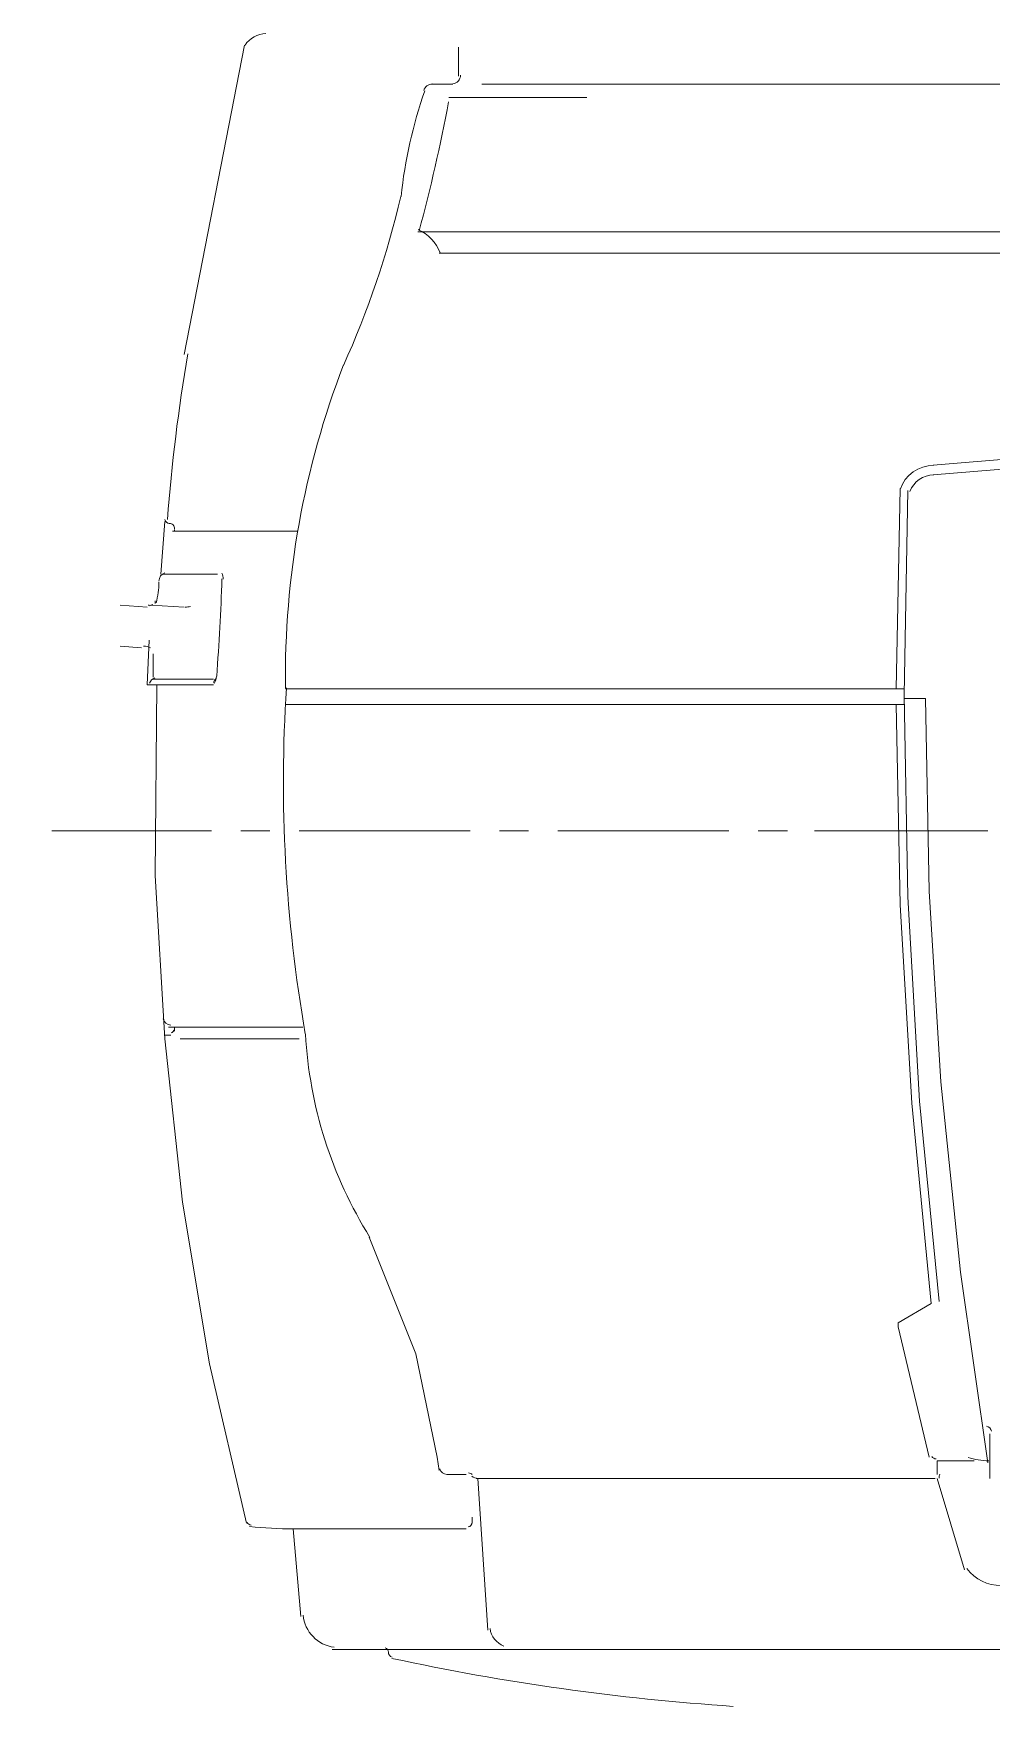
# Model space of a CAD drawing. Header units: millimetres. Extents: x 26027 to 581921, y 7230 to 233891.
# Drawn here: x 467512 to 468555, y 145016 to 146837 of the extents above; entities that cross this region are included whole.
import ezdxf

# ---------------------------------------------------------------- set-up
doc = ezdxf.new("R2010")
doc.units = ezdxf.units.MM
doc.header["$LTSCALE"] = 5
doc.layers.add('EXF', color=7, linetype='Continuous', lineweight=0, true_color=0x4e7e3e)
doc.layers.add('GE-ARCHITECTURAL_ELEMENTS', color=8, linetype='Continuous')
doc.layers.add('GE-DESIGNER_WARNING', color=1, linetype='Continuous', plot=False)

msp = doc.modelspace()

# ---------------------------------------------------------------- hatches: boundary and pattern name
h = msp.add_hatch()
h.set_pattern_fill('CROSS', color=85, scale=10)
h.set_pattern_definition([(0, (368880, 104830), (63.5, 63.5), [31.75, -95.25]), (90, (368895.875, 104814.125), (-63.5, 63.5), [31.75, -95.25])])
edge = h.paths.add_edge_path()
edge.add_line((457685.6, 145694.3), (457685.6, 152806.1))
edge.add_line((457685.6, 152806.1), (462487.4, 152806.1))
edge.add_line((462487.4, 152806.1), (462487.4, 145900.9))
edge.add_line((462487.4, 145900.9), (462587.4, 145901.1))
edge.add_line((462587.4, 145901.1), (462587.4, 152806.1))
edge.add_line((462587.4, 152806.1), (464555.9, 152806.1))
edge.add_line((464555.9, 152806.1), (469284.4, 152806.1))
edge.add_line((469284.4, 152806.1), (471903.7, 152806.1))
edge.add_line((471903.7, 152806.1), (471903.7, 142653.2))
edge.add_line((471903.7, 142653.2), (478231.4, 142645.9))
edge.add_line((478231.4, 142645.9), (478231.4, 142845.2))
edge.add_line((478231.4, 142845.2), (472503.7, 142845.2))
edge.add_line((472503.7, 142845.2), (472503.7, 157840))
edge.add_line((472503.7, 157840), (472504, 159009.2))
edge.add_line((472504, 159009.2), (479768.6, 159009.2))
edge.add_line((479768.6, 159009.2), (479768.6, 159109.2))
edge.add_line((479768.6, 159109.2), (472503.7, 159109.2))
edge.add_line((472503.7, 159109.2), (472503.7, 169315.6))
edge.add_line((472503.7, 169315.6), (478921.1, 169315.6))
edge.add_line((478921.1, 169315.6), (484286.4, 169315.6))
edge.add_line((484286.4, 169315.6), (484286.4, 166351.2))
edge.add_line((484286.4, 166351.2), (484486.4, 166351.2))
edge.add_line((484486.4, 166351.2), (484486.4, 169515.6))
edge.add_line((484486.4, 169515.6), (479083.8, 169515.6))
edge.add_line((479083.8, 169515.6), (479083.8, 190946.9))
edge.add_line((479083.8, 190946.9), (479083.8, 191341.6))
edge.add_line((479083.8, 191341.6), (478883.8, 191341.6))
edge.add_line((478883.8, 191341.6), (478883.8, 195124.3))
edge.add_line((478883.8, 195124.3), (477262.4, 195124.3))
edge.add_line((477262.4, 195124.3), (477262.4, 205421.2))
edge.add_line((477262.4, 205421.2), (474368, 205421.2))
edge.add_line((474368, 205421.2), (469356.9, 205421.2))
edge.add_line((469356.9, 205421.2), (469256.9, 205421.2))
edge.add_line((469256.9, 205421.2), (469256.9, 204391.3))
edge.add_line((469256.9, 204391.3), (469856.9, 204391.3))
edge.add_line((469856.9, 204391.3), (469856.9, 204821.2))
edge.add_line((469856.9, 204821.2), (471179.3, 204821.2))
edge.add_line((471179.3, 204821.2), (471179.3, 204391.3))
edge.add_line((471179.3, 204391.3), (471779.3, 204391.3))
edge.add_line((471779.3, 204391.3), (471779.3, 204821.2))
edge.add_line((471779.3, 204821.2), (476662.4, 204821.2))
edge.add_line((476662.4, 204821.2), (476662.4, 194457.6))
edge.add_line((476662.4, 194457.6), (478283.8, 194457.6))
edge.add_line((478283.8, 194457.6), (478283.8, 169915.6))
edge.add_line((478283.8, 169915.6), (471903.7, 169915.6))
edge.add_line((471903.7, 169915.6), (471903.7, 159212))
edge.add_line((471903.7, 159212), (470513.7, 159212))
edge.add_line((470513.7, 159212), (470513.7, 159112))
edge.add_line((470513.7, 159112), (471903.7, 159112))
edge.add_line((471903.7, 159112), (471903.7, 153006.1))
edge.add_line((471903.7, 153006.1), (462587.4, 153006.1))
edge.add_line((462587.4, 153006.1), (462487.4, 152906.1))
edge.add_line((462487.4, 152906.1), (457585.6, 152906.1))
edge.add_line((457585.6, 152906.1), (457585.6, 145694.3))
at = {"layer": 'EXF'}
h = msp.add_hatch(dxfattribs=at)
h.set_pattern_fill('CROSS', color=256, scale=10)
edge = h.paths.add_edge_path()
edge.add_line((464555.9, 152806.1), (469284.4, 152806.1))
edge.add_line((469284.4, 152806.1), (471903.7, 152806.1))
edge.add_line((471903.7, 152806.1), (471903.7, 142653.2))
edge.add_line((471903.7, 142653.2), (478231.4, 142645.9))
edge.add_line((478231.4, 142645.9), (478231.4, 142845.2))
edge.add_line((478231.4, 142845.2), (472503.7, 142845.2))
edge.add_line((472503.7, 142845.2), (472503.7, 157840))
edge.add_line((472503.7, 157840), (472504, 159009.2))
edge.add_line((472504, 159009.2), (479768.6, 159009.2))
edge.add_line((479768.6, 159009.2), (479768.6, 159109.2))
edge.add_line((479768.6, 159109.2), (472503.7, 159109.2))
edge.add_line((472503.7, 159109.2), (472503.7, 169315.6))
edge.add_line((472503.7, 169315.6), (478921.1, 169315.6))
edge.add_line((478921.1, 169315.6), (484286.4, 169315.6))
edge.add_line((484286.4, 169315.6), (484286.4, 166351.2))
edge.add_line((484286.4, 166351.2), (484486.4, 166351.2))
edge.add_line((484486.4, 166351.2), (484486.4, 169515.6))
edge.add_line((484486.4, 169515.6), (479083.8, 169515.6))
edge.add_line((479083.8, 169515.6), (479083.8, 190946.9))
edge.add_line((479083.8, 190946.9), (479083.8, 191341.6))
edge.add_line((479083.8, 191341.6), (478883.8, 191341.6))
edge.add_line((478883.8, 191341.6), (478883.8, 195124.3))
edge.add_line((478883.8, 195124.3), (477262.4, 195124.3))
edge.add_line((477262.4, 195124.3), (477262.4, 205421.2))
edge.add_line((477262.4, 205421.2), (474368, 205421.2))
edge.add_line((474368, 205421.2), (469356.9, 205421.2))
edge.add_line((469356.9, 205421.2), (469256.9, 205421.2))
edge.add_line((469256.9, 205421.2), (469256.9, 204391.3))
edge.add_line((469256.9, 204391.3), (469856.9, 204391.3))
edge.add_line((469856.9, 204391.3), (469856.9, 204821.2))
edge.add_line((469856.9, 204821.2), (471179.3, 204821.2))
edge.add_line((471179.3, 204821.2), (471179.3, 204391.3))
edge.add_line((471179.3, 204391.3), (471779.3, 204391.3))
edge.add_line((471779.3, 204391.3), (471779.3, 204821.2))
edge.add_line((471779.3, 204821.2), (476662.4, 204821.2))
edge.add_line((476662.4, 204821.2), (476662.4, 194457.6))
edge.add_line((476662.4, 194457.6), (478283.8, 194457.6))
edge.add_line((478283.8, 194457.6), (478283.8, 169915.6))
edge.add_line((478283.8, 169915.6), (471903.7, 169915.6))
edge.add_line((471903.7, 169915.6), (471903.7, 159212))
edge.add_line((471903.7, 159212), (470513.7, 159212))
edge.add_line((470513.7, 159212), (470513.7, 159112))
edge.add_line((470513.7, 159112), (471903.7, 159112))
edge.add_line((471903.7, 159112), (471903.7, 153006.1))
edge.add_line((471903.7, 153006.1), (462587.4, 153006.1))
at = {"layer": 'GE-ARCHITECTURAL_ELEMENTS', "transparency": 33554687}
h = msp.add_hatch(color=232, dxfattribs=at)
h.dxf.hatch_style = 1
h.paths.add_polyline_path([(471385.8, 150060.2), (466165.8, 150060.2), (466165.8, 143560.1), (471385.8, 143560.1)])
h.paths.add_polyline_path([(471340.8, 150015.2), (471340.8, 143605.1), (466210.8, 143605.1), (466210.8, 150015.2)], flags=16)

# ---------------------------------------------------------------- linework, layer by layer
at = {"layer": 'GE-DESIGNER_WARNING', "color": 154, "lineweight": 20, "true_color": 0x0645ab, "elevation": 2.4}
for points in [[(467741.9, 146824.5), (467676.3, 146487.9)], [(467974.7, 146790.7), (467974.7, 146822.4)], [(467945.1, 146782.2), (467968.4, 146782.2)], [(469757.1, 146782.2), (468878.6, 146782.2), (468000.2, 146782.2)], [(467964.2, 146767.4), (468114.5, 146767.4)], [(467930.3, 146621.3), (468588.6, 146621.3)], [(467953.6, 146598), (468611.9, 146598)], [(469513.7, 146369.4), (469310.5, 146386.3), (469105.2, 146392.7), (468899.8, 146392.7), (468696.6, 146384.2), (468491.3, 146367.3)], [(468455.3, 146341.9), (468451, 146123.8)], [(467655.1, 146305.9), (467650.9, 146248.7)], [(467663.6, 146295.3), (467799, 146295.3)], [(467665.7, 146297.4), (467665.7, 146295.3)], [(467712.3, 146248.7), (467653, 146248.7)], [(467606.4, 146214.9), (467636.1, 146212.7)], [(467676.3, 146212.7), (467640.3, 146214.9)], [(467606.4, 146170.4), (467629.7, 146168.3)], [(467708, 146128.1), (467636.1, 146128.1), (467638.2, 146176.8)], [(467642.4, 146136.5), (467642.4, 146161.9)], [(467642.4, 146134.4), (467708, 146134.4)], [(467646.6, 146128.1), (467644.5, 145920.6)], [(468459.5, 146123.8), (467786.3, 146123.8)], [(468482.8, 146113.3), (468459.5, 146113.3)], [(468459.5, 146106.9), (467786.3, 146106.9)], [(468451, 146106.9), (468455.3, 145888.9), (468468, 145672.9), (468489.1, 145454.9)], [(467644.5, 145920.6), (467655.1, 145742.8), (467674.2, 145565), (467703.8, 145389.3), (467744, 145215.7)], [(467661.5, 145747), (467655.1, 145747)], [(467659.3, 145755.5), (467805.4, 145755.5)], [(467665.7, 145751.3), (467665.7, 145755.5)], [(467672, 145742.8), (467801.2, 145742.8)], [(467877.4, 145526.9), (467928.2, 145399.9), (467951.5, 145287.7), (467953.6, 145272.9)], [(468489.1, 145454.9), (468453.2, 145433.7), (468453.2, 145429.5), (468487, 145287.7)], [(468552.7, 145313.1), (468552.7, 145264.4)], [(468495.5, 145268.6), (468495.5, 145283.4), (468535.7, 145283.4)], [(467962, 145268.6), (467983.2, 145268.6)], [(468493.4, 145264.4), (467993.8, 145264.4)], [(467995.9, 145264.4), (468006.5, 145099.3)], [(468495.5, 145264.4), (468525.1, 145164.9)], [(467989.6, 145215.7), (467989.6, 145222.1)], [(467794.8, 145209.4), (467803.3, 145114.1)], [(467794.8, 145209.4), (467983.2, 145209.4)], [(467837.2, 145078.1), (467890.1, 145078.1), (468878.6, 145078.1)]]:
    msp.add_lwpolyline(points, dxfattribs=at)
at = {"layer": 'GE-DESIGNER_WARNING', "color": 154, "lineweight": 13, "true_color": 0x0645ab, "elevation": 2.4}
for points in [[(469511.6, 146360.9), (469306.3, 146375.7), (469103, 146384.2), (468899.8, 146382.1), (468694.5, 146373.6), (468491.3, 146356.7)], [(468463.7, 146339.8), (468459.5, 146117.5), (468463.7, 145897.3), (468476.4, 145675.1), (468497.6, 145457)], [(468482.8, 146113.3), (468487, 145903.7), (468499.7, 145696.2), (468520.9, 145488.8), (468550.5, 145281.3)]]:
    msp.add_lwpolyline(points, dxfattribs=at)
at = {"layer": 'GE-DESIGNER_WARNING', "color": 84, "lineweight": 13, "true_color": 0x2b9217, "elevation": 2.4}
for points in [[(467532.3, 145969.3), (467705.9, 145969.3)], [(467737.7, 145969.3), (467769.4, 145969.3)], [(467801.2, 145969.3), (467987.5, 145969.3)], [(468019.2, 145969.3), (468051, 145969.3)], [(468082.7, 145969.3), (468269, 145969.3)], [(468300.7, 145969.3), (468332.5, 145969.3)], [(468362.1, 145969.3), (468550.5, 145969.3)]]:
    msp.add_lwpolyline(points, dxfattribs=at)
at = {"layer": 'GE-DESIGNER_WARNING', "color": 154, "lineweight": 20, "true_color": 0x0645ab}
for centre, radius, start, end in [((467766.2, 146808.6, 2.4), 28.6, 92.3731, 146.1401), ((467946.2, 146772.7, 2.4), 9.53, 89.0552, 166.1134), ((467967.3, 146791.7, 2.4), 9.53, 277.5202, 1.1207), ((468433, 146603.3, 2.4), 523.9, 160.8892, 173.8038), ((466127.8, 147107.1, 2.4), 1868.1, 344.9597, 349.3817), ((466928, 146891.2, 2.4), 1010.8, 335.7312, 346.767), ((467912.3, 146582.1, 2.4), 45.5, 21.0003, 66.1817), ((469508.3, 146171.5, 2.4), 1855.3, 170.1618, 175.7806), ((468725.2, 146137.6, 2.4), 938.8, 158.8348, 180.8075), ((468492.3, 146328.1, 2.4), 39.2, 90.6152, 161.0816), ((467660.4, 146309.1, 2.4), 5.29, 191.1733, 267.0555), ((467660.4, 146298.5, 2.4), 5.29, 354.051, 94.1745), ((467550.3, 146241.3, 2.4), 98.4, 345.9156, 359.2199), ((467658.3, 146241.3, 2.4), 9.53, 109.8413, 180.8129), ((465246.9, 146323.9, 2.4), 2471.7, 355.677, 358.1377), ((467702.7, 146243.4, 2.4), 15.9, 359.2861, 23.8018), ((467649.8, 146218, 2.4), 5.29, 162.4002, 194.7), ((467637.1, 146222.3, 2.4), 7.41, 269.3133, 277.7846), ((467651.9, 146179.9, 2.4), 37, 105.6608, 111.8795), ((467677.3, 146237.1, 2.4), 24.3, 269.8241, 283.8817), ((467630.8, 146148.2, 2.4), 22.2, 67.1046, 86.6327), ((467647.7, 146127, 2.4), 9.53, 111.7201, 161.8012), ((467715.4, 146129.1, 2.4), 7.41, 126.8588, 167.0032), ((467679.4, 146144, 2.4), 32.8, 334.0613, 349.596), ((469383.5, 146023.3, 2.4), 1599.3, 176.3573, 189.8966), ((467662.5, 145767.2, 2.4), 9.53, 195.9741, 264.3914), ((467660.4, 145754.4, 2.4), 5.29, 286.7869, 348.7997), ((468272.2, 145773.5, 2.4), 464.7, 183.1311, 212.0636), ((468547.4, 145314.1, 2.4), 7.41, 12.3816, 77.0472), ((468494.4, 145290.9, 2.4), 5.29, 208.7569, 270.5823), ((467963.1, 145278.2, 2.4), 9.53, 201.7804, 264.364), ((467984.3, 145263.3, 2.4), 7.41, 44.5438, 79.717), ((468553.7, 145367.1, 2.4), 83.6, 252.9876, 268.5939), ((467997, 145278.2, 2.4), 13.8, 234.8711, 266.0558), ((468505, 145265.5, 2.4), 7.41, 150.6332, 185.2849), ((467749.3, 145218.9, 2.4), 5.29, 208.004, 267.4019), ((467984.3, 145216.8, 2.4), 5.29, 279.569, 358.1651), ((467798, 145697.3, 2.4), 487.9, 264.0399, 269.6484), ((468564.3, 145193.5, 2.4), 45.5, 216.8701, 271.0931), ((467844.6, 145119.4, 2.4), 39.2, 185.7788, 262.2107), ((468033, 145104.6, 2.4), 24.3, 188.6077, 248.6042), ((467893.3, 145074.9, 2.4), 5.29, 3.56, 71.7349), ((467903.8, 145074.9, 2.4), 5.29, 172.0841, 257.7834), ((468447.9, 147600.4, 2.4), 2590, 257.8381, 266.1438)]:
    msp.add_arc(centre, radius, start, end, dxfattribs=at)
at = {"layer": 'GE-DESIGNER_WARNING', "color": 154, "lineweight": 13, "true_color": 0x0645ab}
msp.add_arc((468492.3, 146328.1, 2.4), 28.6, 90.6152, 158.4394, dxfattribs=at)

doc.saveas('drawing.dxf')
